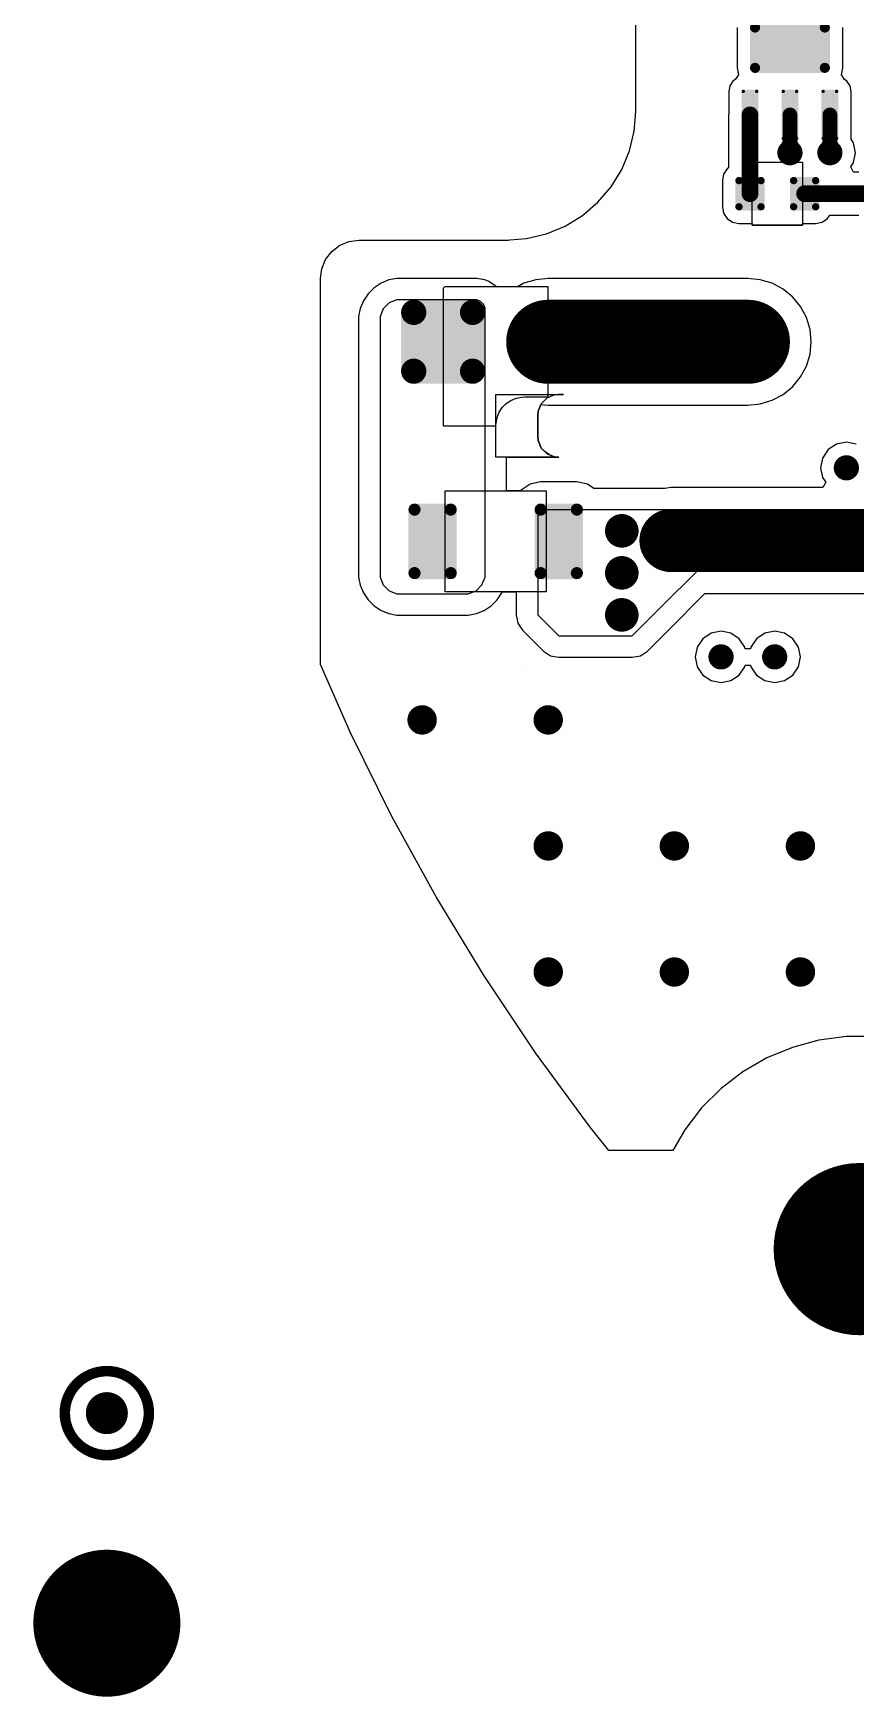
# Model space of a CAD drawing. Header units: millimetres. Extents: x 201 to 305, y 187 to 304.
# Drawn here: x 200.75 to 220.31, y 209.75 to 249.34 of the extents above; entities that cross this region are included whole.
import ezdxf

# ---------------------------------------------------------------- set-up
doc = ezdxf.new("R2010")
doc.units = ezdxf.units.MM
doc.layers.add('TopLayer', color=1, linetype='Continuous')

# ---------------------------------------------------------------- blocks, each defined once
blk = doc.blocks.new('DF1B_2P_2_5DSA_8')
at = {"layer": 'TopLayer'}
for points, const_width in [([(-2.1, 0.7, 1), (-1.8, 0.7, 1)], 0.3), ([(-0.7, 0.7, 1), (-0.4, 0.7, 1)], 0.3), ([(0.75, 0, 1), (1.75, 0, 1)], 1), ([(-2.1, -0.7, 1), (-1.8, -0.7, 1)], 0.3), ([(-0.7, -0.7, 1), (-0.4, -0.7, 1)], 0.3)]:
    blk.add_lwpolyline(points, format="xyb", close=True, dxfattribs=dict(at, const_width=const_width))
for points in [[(-1.95, -1), (-0.55, -1), (-1.95, 1), (-0.55, 1)], [(-2.25, -0.7), (-0.25, -0.7), (-2.25, 0.7), (-0.25, 0.7)]]:
    blk.add_solid(points, dxfattribs=at)
blk = doc.blocks.new('C_3216_62')
at = {"layer": 'TopLayer'}
for p, q in [((-1.2, -1.2), (-1.2, 1.2)), ((-1.2, 1.2), (1.2, 1.2)), ((1.2, 1.2), (1.2, -1.2)), ((1.2, -1.2), (-1.2, -1.2))]:
    blk.add_line(p, q, dxfattribs=at)
at = {"layer": 'TopLayer', "const_width": 0.144}
for points in [[(-2.003, 0.756, 1), (-1.859, 0.756, 1)], [(-1.141, 0.756, 1), (-0.997, 0.756, 1)], [(0.997, 0.756, 1), (1.141, 0.756, 1)], [(1.859, 0.756, 1), (2.003, 0.756, 1)], [(-2.003, -0.756, 1), (-1.859, -0.756, 1)], [(-1.141, -0.756, 1), (-0.997, -0.756, 1)], [(0.997, -0.756, 1), (1.141, -0.756, 1)], [(1.859, -0.756, 1), (2.003, -0.756, 1)]]:
    blk.add_lwpolyline(points, format="xyb", close=True, dxfattribs=at)
at = {"layer": 'TopLayer'}
for points in [[(-1.069, -0.9), (-1.069, 0.9), (-1.931, -0.9), (-1.931, 0.9)], [(1.931, -0.9), (1.931, 0.9), (1.069, -0.9), (1.069, 0.9)], [(-0.925, -0.756), (-0.925, 0.756), (-2.075, -0.756), (-2.075, 0.756)], [(2.075, -0.756), (2.075, 0.756), (0.925, -0.756), (0.925, 0.756)]]:
    blk.add_solid(points, dxfattribs=at)
blk = doc.blocks.new('TP_SMD_123')
at = {"layer": 'TopLayer', "const_width": 0.4}
blk.add_lwpolyline([(-0.2, 0, 1), (0.2, 0, 1)], format="xyb", close=True, dxfattribs=at)
blk = doc.blocks.new('WSON_6_143')
at = {"layer": 'TopLayer'}
for points, const_width in [([(-1.13, 2.16, 1), (-1.09, 2.16, 1)], 0.04), ([(-0.81, 2.16, 1), (-0.77, 2.16, 1)], 0.04), ([(-0.18, 2.16, 1), (-0.14, 2.16, 1)], 0.04), ([(0.14, 2.16, 1), (0.18, 2.16, 1)], 0.04), ([(0.77, 2.16, 1), (0.81, 2.16, 1)], 0.04), ([(1.09, 2.16, 1), (1.13, 2.16, 1)], 0.04), ([(-1.13, 1.04, 1), (-1.09, 1.04, 1)], 0.04), ([(-0.81, 1.04, 1), (-0.77, 1.04, 1)], 0.04), ([(-0.18, 1.04, 1), (-0.14, 1.04, 1)], 0.04), ([(0.14, 1.04, 1), (0.18, 1.04, 1)], 0.04), ([(0.77, 1.04, 1), (0.81, 1.04, 1)], 0.04), ([(1.09, 1.04, 1), (1.13, 1.04, 1)], 0.04), ([(-0.89, 0.48, 1), (-0.77, 0.48, 1)], 0.12), ([(0.77, 0.48, 1), (0.89, 0.48, 1)], 0.12), ([(-0.89, -0.48, 1), (-0.77, -0.48, 1)], 0.12), ([(0.77, -0.48, 1), (0.89, -0.48, 1)], 0.12), ([(-1.13, -1.04, 1), (-1.09, -1.04, 1)], 0.04), ([(-0.81, -1.04, 1), (-0.77, -1.04, 1)], 0.04), ([(-0.18, -1.04, 1), (-0.14, -1.04, 1)], 0.04), ([(0.14, -1.04, 1), (0.18, -1.04, 1)], 0.04), ([(0.77, -1.04, 1), (0.81, -1.04, 1)], 0.04), ([(1.09, -1.04, 1), (1.13, -1.04, 1)], 0.04), ([(-1.13, -2.16, 1), (-1.09, -2.16, 1)], 0.04), ([(-0.81, -2.16, 1), (-0.77, -2.16, 1)], 0.04), ([(-0.18, -2.16, 1), (-0.14, -2.16, 1)], 0.04), ([(0.14, -2.16, 1), (0.18, -2.16, 1)], 0.04), ([(0.77, -2.16, 1), (0.81, -2.16, 1)], 0.04), ([(1.09, -2.16, 1), (1.13, -2.16, 1)], 0.04)]:
    blk.add_lwpolyline(points, format="xyb", close=True, dxfattribs=dict(at, const_width=const_width))
for points in [[(-1.15, 1.04), (-0.75, 1.04), (-1.15, 2.16), (-0.75, 2.16)], [(-1.11, 1), (-0.79, 1), (-1.11, 2.2), (-0.79, 2.2)], [(-0.2, 1.04), (0.2, 1.04), (-0.2, 2.16), (0.2, 2.16)], [(-0.16, 1), (0.16, 1), (-0.16, 2.2), (0.16, 2.2)], [(0.75, 1.04), (1.15, 1.04), (0.75, 2.16), (1.15, 2.16)], [(0.79, 1), (1.11, 1), (0.79, 2.2), (1.11, 2.2)], [(-0.95, -0.48), (0.95, -0.48), (-0.95, 0.48), (0.95, 0.48)], [(-0.83, -0.6), (0.83, -0.6), (-0.83, 0.6), (0.83, 0.6)], [(-1.15, -2.16), (-0.75, -2.16), (-1.15, -1.04), (-0.75, -1.04)], [(-1.11, -2.2), (-0.79, -2.2), (-1.11, -1), (-0.79, -1)], [(-0.2, -2.16), (0.2, -2.16), (-0.2, -1.04), (0.2, -1.04)], [(-0.16, -2.2), (0.16, -2.2), (-0.16, -1), (0.16, -1)], [(0.75, -2.16), (1.15, -2.16), (0.75, -1.04), (1.15, -1.04)], [(0.79, -2.2), (1.11, -2.2), (0.79, -1), (1.11, -1)]]:
    blk.add_solid(points, dxfattribs=at)
blk = doc.blocks.new('R_1608S_155')
at = {"layer": 'TopLayer'}
for p, q in [((-0.6, -0.75), (-0.6, 0.75)), ((-0.6, 0.75), (0.6, 0.75)), ((0.6, 0.75), (0.6, -0.75)), ((0.6, -0.75), (-0.6, -0.75))]:
    blk.add_line(p, q, dxfattribs=at)
at = {"layer": 'TopLayer', "const_width": 0.0875}
for points in [[(-0.956, 0.312, 1), (-0.869, 0.312, 1)], [(-0.431, 0.312, 1), (-0.344, 0.312, 1)], [(0.344, 0.312, 1), (0.431, 0.312, 1)], [(0.869, 0.312, 1), (0.956, 0.312, 1)], [(-0.956, -0.312, 1), (-0.869, -0.312, 1)], [(-0.431, -0.312, 1), (-0.344, -0.312, 1)], [(0.344, -0.312, 1), (0.431, -0.312, 1)], [(0.869, -0.312, 1), (0.956, -0.312, 1)]]:
    blk.add_lwpolyline(points, format="xyb", close=True, dxfattribs=at)
at = {"layer": 'TopLayer'}
for points in [[(-0.387, -0.4), (-0.387, 0.4), (-0.912, -0.4), (-0.912, 0.4)], [(0.912, -0.4), (0.912, 0.4), (0.387, -0.4), (0.387, 0.4)], [(-0.3, -0.312), (-0.3, 0.312), (-1, -0.312), (-1, 0.312)], [(1, -0.312), (1, 0.312), (0.3, -0.312), (0.3, 0.312)]]:
    blk.add_solid(points, dxfattribs=at)
blk = doc.blocks.new('TP_SMD_158')
at = {"layer": 'TopLayer', "const_width": 0.4}
blk.add_lwpolyline([(-0.2, 0, 1), (0.2, 0, 1)], format="xyb", close=True, dxfattribs=at)
blk = doc.blocks.new('NTH4_1_172')
at = {"layer": 'TopLayer', "const_width": 2.05}
blk.add_lwpolyline([(-1.025, -0.008, 1), (1.025, -0.008, 1)], format="xyb", close=True, dxfattribs=at)

msp = doc.modelspace()

# ---------------------------------------------------------------- linework, layer by layer
at = {"layer": 'TopLayer'}
for p, q in [((215.084, 247.501), (215.084, 258.5)), ((217.492, 249.48), (217.492, 248.52)), ((220.008, 248.52), (220.008, 249.48)), ((217.524, 248.356), (217.449, 248.241)), ((217.492, 248.52), (217.524, 248.356)), ((219.976, 248.356), (220.008, 248.52)), ((220.051, 248.241), (219.976, 248.356)), ((217.32, 248.093), (217.293, 247.96)), ((217.293, 247.96), (217.293, 247.416)), ((217.395, 248.205), (217.32, 248.093)), ((217.449, 248.241), (217.395, 248.205)), ((220.105, 248.205), (220.051, 248.241)), ((220.18, 248.093), (220.105, 248.205)), ((220.207, 247.96), (220.18, 248.093)), ((220.207, 246.84), (220.207, 247.96)), ((215.075, 247.379), (215.085, 247.498)), ((215.085, 247.498), (215.084, 247.501)), ((215.084, 247.501), (215.084, 247.501)), ((215.047, 247.016), (215.075, 247.377)), ((215.075, 247.378), (215.075, 247.379)), ((215.075, 247.377), (215.075, 247.378)), ((217.293, 247.416), (217.29, 247.4)), ((217.29, 247.4), (217.29, 246.138)), ((214.934, 246.546), (215.047, 247.016)), ((220.204, 246.826), (220.207, 246.84)), ((220.265, 246.734), (220.204, 246.826)), ((220.312, 246.5), (220.265, 246.734)), ((214.749, 246.1), (214.934, 246.546)), ((220.265, 246.266), (220.312, 246.5)), ((214.496, 245.688), (214.749, 246.1)), ((217.172, 245.989), (217.142, 245.837)), ((217.258, 246.117), (217.172, 245.989)), ((217.29, 246.138), (217.258, 246.117)), ((220.196, 246.162), (220.265, 246.266)), ((220.264, 246.035), (220.196, 246.162)), ((220.39, 246.035), (220.264, 246.035)), ((214.182, 245.32), (214.496, 245.688)), ((217.142, 245.837), (217.142, 245.213)), ((213.815, 245.006), (214.182, 245.32)), ((217.142, 245.213), (217.172, 245.061)), ((212.956, 244.569), (213.403, 244.754)), ((213.403, 244.754), (213.815, 245.006)), ((217.172, 245.061), (217.258, 244.933)), ((217.258, 244.933), (217.386, 244.847)), ((217.386, 244.847), (217.537, 244.817)), ((217.537, 244.817), (217.85, 244.817)), ((217.85, 244.817), (217.85, 244.775)), ((217.85, 244.775), (219.05, 244.775)), ((219.05, 244.775), (219.05, 244.817)), ((219.05, 244.817), (219.362, 244.817)), ((219.362, 244.817), (219.514, 244.847)), ((219.514, 244.847), (219.642, 244.933)), ((219.642, 244.933), (219.697, 245.015)), ((219.697, 245.015), (220.39, 245.015)), ((207.849, 244.151), (208.04, 244.297)), ((208.04, 244.297), (208.262, 244.389)), ((208.262, 244.389), (208.378, 244.404)), ((208.378, 244.404), (208.5, 244.416)), ((208.5, 244.416), (208.501, 244.416)), ((208.501, 244.416), (208.627, 244.416)), ((208.627, 244.416), (212.044, 244.419)), ((212.044, 244.419), (212.09, 244.425)), ((212.09, 244.425), (212.486, 244.456)), ((212.486, 244.456), (212.956, 244.569)), ((207.611, 243.738), (207.703, 243.96)), ((207.703, 243.96), (207.849, 244.151)), ((207.582, 243.517), (207.611, 243.738)), ((207.584, 243.5), (207.582, 243.517)), ((207.584, 234.317), (207.584, 243.5)), ((209.401, 243.51), (209.205, 243.471)), ((211.3, 243.51), (209.401, 243.51)), ((211.495, 243.471), (211.3, 243.51)), ((213, 243.507), (212.706, 243.478)), ((217.75, 243.507), (213, 243.507)), ((218.044, 243.478), (217.75, 243.507)), ((208.716, 243.144), (208.605, 242.978)), ((208.856, 243.284), (208.716, 243.144)), ((208.716, 243.144), (208.716, 243.144)), ((209.022, 243.395), (208.856, 243.284)), ((209.205, 243.471), (209.022, 243.395)), ((210.509, 243.285), (210.5, 243.262)), ((210.5, 243.262), (210.5, 243.25)), ((210.5, 243.25), (210.5, 243.25)), ((210.5, 243.25), (210.5, 240)), ((210.527, 243.302), (210.509, 243.285)), ((210.549, 243.311), (210.527, 243.302)), ((210.561, 243.311), (210.549, 243.311)), ((213, 243.311), (210.561, 243.311)), ((211.587, 243.433), (211.495, 243.471)), ((211.69, 243.364), (211.587, 243.433)), ((211.752, 243.322), (211.69, 243.364)), ((211.763, 243.311), (211.752, 243.322)), ((212.271, 243.311), (211.763, 243.311)), ((212.423, 243.393), (212.271, 243.311)), ((212.706, 243.478), (212.423, 243.393)), ((213, 240.689), (213, 243.311)), ((218.327, 243.393), (218.044, 243.478)), ((218.587, 243.253), (218.327, 243.393)), ((218.816, 243.066), (218.587, 243.253)), ((208.529, 242.795), (208.49, 242.599)), ((208.605, 242.978), (208.529, 242.795)), ((209.076, 242.783), (209, 242.599)), ((209.217, 242.924), (209.076, 242.783)), ((209.401, 243), (209.217, 242.924)), ((209.5, 243), (209.401, 243)), ((211.25, 243), (209.5, 243)), ((211.3, 243), (211.25, 243)), ((211.25, 243), (211.25, 243)), ((211.392, 242.962), (211.3, 243)), ((211.462, 242.892), (211.392, 242.962)), ((211.5, 242.8), (211.462, 242.892)), ((211.5, 242.75), (211.5, 242.8)), ((211.5, 236.5), (211.5, 242.75)), ((219.003, 242.837), (218.816, 243.066)), ((219.143, 242.577), (219.003, 242.837)), ((208.49, 242.599), (208.49, 242.5)), ((208.49, 242.5), (208.49, 236.5)), ((209, 242.599), (209, 242.5)), ((209, 242.5), (209, 242.5)), ((209, 242.5), (209, 236.5)), ((219.228, 242.294), (219.143, 242.577)), ((219.257, 242), (219.228, 242.294)), ((219.228, 241.706), (219.257, 242)), ((219.143, 241.423), (219.228, 241.706)), ((218.816, 240.934), (219.003, 241.163)), ((219.003, 241.163), (219.143, 241.423)), ((211.755, 240.745), (213.367, 240.745)), ((211.755, 239.25), (211.755, 240.745)), ((213.149, 240.736), (212.97, 240.662)), ((213.245, 240.745), (213.149, 240.736)), ((213.367, 240.745), (213.245, 240.745)), ((218.327, 240.607), (218.587, 240.747)), ((218.587, 240.747), (218.816, 240.934)), ((211.833, 240.323), (211.907, 240.435)), ((211.907, 240.435), (212.001, 240.53)), ((212.001, 240.53), (212.111, 240.606)), ((212.111, 240.606), (212.235, 240.658)), ((212.235, 240.658), (212.366, 240.685)), ((212.366, 240.685), (212.433, 240.689)), ((212.433, 240.689), (212.433, 240.689)), ((212.433, 240.689), (213, 240.689)), ((212.76, 240.347), (212.75, 240.25)), ((212.75, 240.25), (212.76, 240.347)), ((212.833, 240.525), (212.76, 240.347)), ((212.76, 240.347), (212.827, 240.51)), ((212.827, 240.51), (213, 240.493)), ((212.97, 240.662), (212.833, 240.525)), ((213, 240.493), (213, 240.493)), ((213, 240.493), (217.75, 240.493)), ((217.75, 240.493), (218.044, 240.522)), ((218.044, 240.522), (218.327, 240.607)), ((210.5, 240), (211.755, 240)), ((211.755, 240), (211.758, 240.067)), ((211.758, 240.067), (211.783, 240.199)), ((211.783, 240.199), (211.833, 240.323)), ((212.75, 240.25), (212.75, 240.25)), ((212.75, 240.25), (212.75, 239.75)), ((212.75, 239.75), (212.75, 240.25)), ((212.75, 239.75), (212.76, 239.652)), ((212.76, 239.652), (212.75, 239.75)), ((212.76, 239.652), (212.834, 239.472)), ((212.834, 239.472), (212.76, 239.652)), ((219.858, 239.565), (219.659, 239.433)), ((220.092, 239.612), (219.858, 239.565)), ((220.326, 239.565), (220.092, 239.612)), ((213.25, 239.25), (211.755, 239.25)), ((212.01, 238.45), (212.01, 239.25)), ((212.01, 239.25), (212.76, 239.25)), ((212.76, 239.25), (212.877, 239.25)), ((212.834, 239.472), (212.972, 239.334)), ((212.929, 239.377), (212.834, 239.472)), ((212.877, 239.25), (213.25, 239.25)), ((213.029, 239.311), (212.929, 239.377)), ((212.972, 239.334), (213.152, 239.26)), ((213.152, 239.26), (213.029, 239.311)), ((213.152, 239.26), (213.25, 239.25)), ((213.25, 239.25), (213.152, 239.26)), ((213.25, 239.25), (213.25, 239.25)), ((213.25, 239.25), (213.25, 239.25)), ((219.527, 239.234), (219.48, 239)), ((219.659, 239.433), (219.527, 239.234)), ((219.48, 239), (219.527, 238.766)), ((219.527, 238.766), (219.6, 238.656)), ((212.341, 238.45), (212.01, 238.45)), ((212.355, 238.47), (212.341, 238.45)), ((212.568, 238.613), (212.355, 238.47)), ((212.819, 238.663), (212.568, 238.613)), ((213.681, 238.663), (212.819, 238.663)), ((213.932, 238.613), (213.681, 238.663)), ((214.086, 238.51), (213.932, 238.613)), ((215.771, 238.51), (214.086, 238.51)), ((215.919, 238.529), (215.771, 238.51)), ((219.532, 238.529), (215.919, 238.529)), ((219.6, 238.656), (219.532, 238.529)), ((212.75, 238), (212.75, 235.5)), ((216.75, 238), (212.75, 238)), ((216.75, 236.75), (216.75, 238)), ((208.49, 236.5), (208.49, 236.401)), ((208.49, 236.401), (208.529, 236.205)), ((209, 236.5), (209, 236.401)), ((209, 236.401), (209.076, 236.217)), ((211.424, 236.217), (211.5, 236.401)), ((211.5, 236.401), (211.5, 236.5)), ((211.5, 236.5), (211.5, 236.5)), ((215.5, 235.5), (216.75, 236.75)), ((208.529, 236.205), (208.605, 236.022)), ((208.605, 236.022), (208.716, 235.856)), ((209.076, 236.217), (209.217, 236.076)), ((209.217, 236.076), (209.401, 236)), ((209.401, 236), (209.5, 236)), ((209.5, 236), (209.5, 236)), ((209.5, 236), (211, 236)), ((211, 236), (211.099, 236)), ((211.099, 236), (211.283, 236.076)), ((211.283, 236.076), (211.424, 236.217)), ((211.784, 235.856), (211.895, 236.022)), ((211.895, 236.022), (211.907, 236.05)), ((211.907, 236.05), (212.24, 236.05)), ((212.24, 236.05), (212.24, 235.5)), ((215.86, 235.14), (216.729, 236.008)), ((216.729, 236.008), (226.469, 236.008)), ((208.716, 235.856), (208.716, 235.856)), ((208.716, 235.856), (208.856, 235.716)), ((208.856, 235.716), (208.856, 235.716)), ((208.856, 235.716), (209.022, 235.605)), ((209.022, 235.605), (209.205, 235.529)), ((211.295, 235.529), (211.478, 235.605)), ((211.478, 235.605), (211.644, 235.716)), ((211.644, 235.716), (211.784, 235.856)), ((211.644, 235.716), (211.644, 235.716)), ((209.205, 235.529), (209.401, 235.49)), ((209.401, 235.49), (211.099, 235.49)), ((211.099, 235.49), (211.295, 235.529)), ((212.24, 235.5), (212.279, 235.305)), ((212.279, 235.305), (212.39, 235.14)), ((212.75, 235.5), (213.25, 235)), ((215, 235), (215.5, 235.5)), ((212.39, 235.14), (212.89, 234.64)), ((213.25, 235), (215, 235)), ((215.36, 234.64), (215.86, 235.14)), ((216.678, 234.933), (216.546, 234.734)), ((216.877, 235.065), (216.678, 234.933)), ((217.111, 235.112), (216.877, 235.065)), ((217.345, 235.065), (217.111, 235.112)), ((217.543, 234.933), (217.345, 235.065)), ((217.676, 234.734), (217.543, 234.933)), ((217.954, 234.933), (217.822, 234.734)), ((218.153, 235.065), (217.954, 234.933)), ((218.387, 235.112), (218.153, 235.065)), ((218.621, 235.065), (218.387, 235.112)), ((218.82, 234.933), (218.621, 235.065)), ((218.952, 234.734), (218.82, 234.933)), ((212.89, 234.64), (213.055, 234.529)), ((213.055, 234.529), (213.25, 234.49)), ((213.25, 234.49), (215, 234.49)), ((215, 234.49), (215.195, 234.529)), ((215.195, 234.529), (215.36, 234.64)), ((216.546, 234.734), (216.499, 234.5)), ((216.499, 234.5), (216.546, 234.266)), ((217.684, 234.693), (217.676, 234.734)), ((217.814, 234.693), (217.684, 234.693)), ((217.822, 234.734), (217.814, 234.693)), ((218.999, 234.5), (218.952, 234.734)), ((218.952, 234.266), (218.999, 234.5)), ((208.3, 232.69), (207.584, 234.317)), ((212.5, 234.25), (212.5, 234.25)), ((216.546, 234.266), (216.678, 234.067)), ((216.678, 234.067), (216.877, 233.935)), ((217.345, 233.935), (217.543, 234.067)), ((217.543, 234.067), (217.676, 234.266)), ((217.676, 234.266), (217.684, 234.307)), ((217.684, 234.307), (217.814, 234.307)), ((217.814, 234.307), (217.822, 234.266)), ((217.822, 234.266), (217.954, 234.067)), ((217.954, 234.067), (218.153, 233.935)), ((218.621, 233.935), (218.82, 234.067)), ((218.82, 234.067), (218.952, 234.266)), ((216.877, 233.935), (217.111, 233.888)), ((217.111, 233.888), (217.345, 233.935)), ((218.153, 233.935), (218.387, 233.888)), ((218.387, 233.888), (218.621, 233.935)), ((209.273, 230.717), (208.3, 232.69)), ((210.331, 228.788), (209.273, 230.717)), ((211.473, 226.907), (210.331, 228.788)), ((212.695, 225.078), (211.473, 226.907)), ((219.441, 225.376), (218.807, 225.206)), ((220.092, 225.462), (219.441, 225.376)), ((220.739, 225.462), (220.092, 225.462)), ((213.996, 223.304), (212.695, 225.078)), ((218.2, 224.955), (217.632, 224.627)), ((218.807, 225.206), (218.2, 224.955)), ((217.632, 224.627), (217.111, 224.227)), ((217.111, 224.227), (216.647, 223.763)), ((216.647, 223.763), (216.247, 223.242)), ((214.44, 222.75), (213.996, 223.304)), ((216.247, 223.242), (215.963, 222.75)), ((215.963, 222.75), (214.44, 222.75))]:
    msp.add_line(p, q, dxfattribs=at)
for points, const_width in [([(217.8, 245.525), (217.8, 247.4)], 0.4), ([(218.75, 246.5), (218.75, 247.4)], 0.35), ([(219.7, 246.5), (219.7, 247.4)], 0.35), ([(219.1, 245.525), (221, 245.525)], 0.4), ([(213, 242), (217.75, 242)], 2), ([(215.919, 237.269), (226.469, 237.269)], 1.5)]:
    msp.add_lwpolyline(points, dxfattribs=dict(at, const_width=const_width))
for points, const_width in [([(217.7, 247.4, 1), (217.9, 247.4, 1)], 0.2), ([(218.662, 247.4, 1), (218.837, 247.4, 1)], 0.175), ([(219.612, 247.4, 1), (219.788, 247.4, 1)], 0.175), ([(218.6, 246.5, 1), (218.9, 246.5, 1)], 0.3), ([(218.574, 246.588, 1), (218.749, 246.588, 1)], 0.175), ([(218.662, 246.802, 1), (218.837, 246.802, 1)], 0.175), ([(218.662, 246.802, 1), (218.837, 246.802, 1)], 0.175), ([(218.662, 246.5, 1), (218.837, 246.5, 1)], 0.175), ([(218.751, 246.588, 1), (218.926, 246.588, 1)], 0.175), ([(219.55, 246.5, 1), (219.85, 246.5, 1)], 0.3), ([(219.524, 246.588, 1), (219.699, 246.588, 1)], 0.175), ([(219.612, 246.802, 1), (219.788, 246.802, 1)], 0.175), ([(219.612, 246.802, 1), (219.788, 246.802, 1)], 0.175), ([(219.612, 246.5, 1), (219.788, 246.5, 1)], 0.175), ([(219.701, 246.588, 1), (219.876, 246.588, 1)], 0.175), ([(217.7, 245.525, 1), (217.9, 245.525, 1)], 0.2), ([(219, 245.525, 1), (219.2, 245.525, 1)], 0.2), ([(212.5, 242, 1), (213.5, 242, 1)], 1), ([(217.25, 242, 1), (218.25, 242, 1)], 1), ([(219.942, 239, 1), (220.242, 239, 1)], 0.3), ([(215.544, 237.269, 1), (216.294, 237.269, 1)], 0.75), ([(214.55, 237.5, 1), (214.95, 237.5, 1)], 0.4), ([(214.55, 236.5, 1), (214.95, 236.5, 1)], 0.4), ([(214.55, 235.5, 1), (214.95, 235.5, 1)], 0.4), ([(216.961, 234.5, 1), (217.261, 234.5, 1)], 0.3), ([(218.237, 234.5, 1), (218.537, 234.5, 1)], 0.3), ([(209.825, 233, 1), (210.175, 233, 1)], 0.35), ([(212.825, 233, 1), (213.175, 233, 1)], 0.35), ([(212.825, 230, 1), (213.175, 230, 1)], 0.35), ([(215.825, 230, 1), (216.175, 230, 1)], 0.35), ([(218.825, 230, 1), (219.175, 230, 1)], 0.35), ([(212.825, 227, 1), (213.175, 227, 1)], 0.35), ([(215.825, 227, 1), (216.175, 227, 1)], 0.35), ([(218.825, 227, 1), (219.175, 227, 1)], 0.35), ([(203.5, 216.5, 1), (201.5, 216.5, 1)], 0.25), ([(202.25, 216.5, 1), (202.75, 216.5, 1)], 0.5), ([(201.438, 216.5, 1), (201.563, 216.5, 1)], 0.125), ([(203.438, 216.5, 1), (203.563, 216.5, 1)], 0.125), ([(201.625, 211.5, 1), (203.375, 211.5, 1)], 1.75)]:
    msp.add_lwpolyline(points, format="xyb", close=True, dxfattribs=dict(at, const_width=const_width))
at = {"layer": 'TopLayer', "const_width": 0.35}
for points in [[(218.75, 246.802, -0.198912), (218.662, 246.588)], [(218.838, 246.588, -0.198912), (218.75, 246.802)], [(219.7, 246.802, -0.198912), (219.612, 246.588)], [(219.788, 246.588, -0.198912), (219.7, 246.802)]]:
    msp.add_lwpolyline(points, format="xyb", dxfattribs=at)

# ---------------------------------------------------------------- block references
for name, p, rotation in [('WSON_6_143', (218.75, 249), 180), ('R_1608S_155', (218.45, 245.525), 180), ('DF1B_2P_2_5DSA_8', (211.75, 242), 360), ('TP_SMD_158', (217.75, 242), 180), ('C_3216_62', (211.75, 237.25), 360), ('TP_SMD_123', (215.919, 237.269), 270)]:
    msp.add_blockref(name, p, dxfattribs=dict(rotation=rotation))
msp.add_blockref('NTH4_1_172', (220.412, 220.412))

doc.saveas('drawing.dxf')
